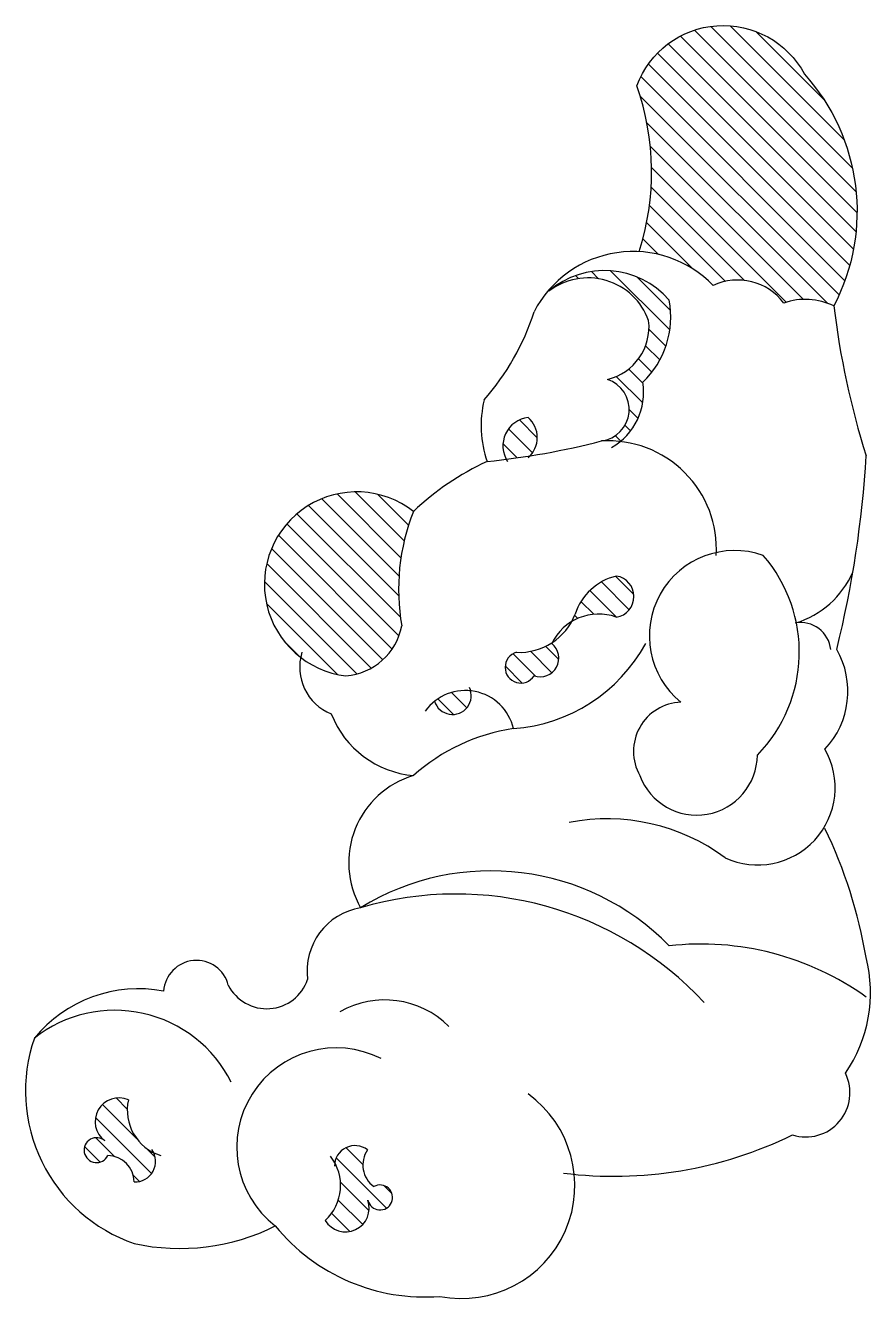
# Model space of a CAD drawing. Extents: x 278 to 503, y 479 to 818.
import ezdxf

# ---------------------------------------------------------------- set-up
doc = ezdxf.new("R2010")
doc.units = 0
doc.header["$LTSCALE"] = 10
doc.header["$MEASUREMENT"] = 0
doc.layers.add('3', color=3, linetype='CONTINUOUS')
doc.layers.add('7', color=7, linetype='CONTINUOUS')
pattern_1 = [(135, (-1655.489419525394, 67.78618155491768), (2.662468579838614, 2.662468579838614), [])]
pattern_2 = [(135, (-1297.64161485867, 67.78618155491768), (2.662468579838614, 2.662468579838614), [])]

msp = doc.modelspace()

# ---------------------------------------------------------------- hatches: boundary and pattern name
at = {"layer": '3'}
h = msp.add_hatch(dxfattribs=at)
h.set_pattern_fill('ANSI31', color=256, scale=4.125, style=0)
h.set_pattern_definition(pattern_2)
edge = h.paths.add_edge_path()
edge.add_ellipse((463.9264767949385, 793.3750394400997), major_axis=(17.2976448026258, 17.2976448026258), ratio=0.9999999999999966, start_angle=-16.85980446132851, end_angle=114.8782428921979, ccw=False)
edge.add_ellipse((444.9766043254522, 768.4540586963612), major_axis=(38.54313557783669, 38.54313557783669), ratio=0.9999999999999988, start_angle=287.4672317818445, end_angle=356.9790033356412, ccw=False)
edge.add_ellipse((485.7392465955569, 727.8120743571487), major_axis=(12.16338309500463, 12.16338309500463), ratio=0.9999999999999971, start_angle=18.88266107464786, end_angle=64.39273898708751)
edge.add_ellipse((467.7633958019132, 734.8157264375673), major_axis=(10.85026224060818, 10.85026224060818), ratio=0.9999999999999757, start_angle=351.9412402278298, end_angle=430.0196755806998)
edge.add_ellipse((439.9659500895929, 728.0713831503701), major_axis=(20.98098661940159, 20.98098661940159), ratio=0.9999999999999781, start_angle=359.1005160168114, end_angle=401.9462215664427)
edge.add_ellipse((375.777445734488, 778.8700785009785), major_axis=(48.85552705637052, 48.85552705637051), ratio=0.9999999999999998, start_angle=297.1581119635288, end_angle=334.374289981138)
h = msp.add_hatch(dxfattribs=at)
h.set_pattern_fill('ANSI31', color=256, scale=4.125, style=0)
h.set_pattern_definition(pattern_1)
edge = h.paths.add_edge_path()
edge.add_ellipse((427.9658703607905, 733.61384419813), major_axis=(12.09779124032772, 12.09779124032772), ratio=0.9999999999999873, start_angle=334.6073221206023, end_angle=437.3928315602545)
edge.add_ellipse((443.637417148619, 722.4944321766682), major_axis=(-25.20422163697223, 25.20422163697223), ratio=0.9999999999901873, start_angle=357.93054234666704, end_angle=359.17145577570767, ccw=False)
edge.add_ellipse((432.3611695475429, 729.9456235932942), major_axis=(-16.07384511711827, 16.07384511711827), ratio=0.9999999999999911, start_angle=265.8636869774209, end_angle=349.88602375691664, ccw=False)
edge.add_ellipse((425.7972118621375, 740.4054540383647), major_axis=(-17.08490937297895, 17.08490937297895), ratio=0.9999999999999979, start_angle=178.7975920542509, end_angle=235.5232131886002, ccw=False)
edge.add_ellipse((425.9831417217848, 720.2526107134545), major_axis=(11.84955261495373, 11.84955261495373), ratio=0.9999999999999902, start_angle=263.98564464131454, end_angle=324.31751258312624, ccw=False)
edge.add_ellipse((433.2976511030375, 678.6015549966141), major_axis=(20.36935593265403, 20.36935593265403), ratio=0.9999999999999979, start_angle=38.56555738070924, end_angle=48.41823816833423)
edge.add_ellipse((430.442898196706, 715.7345290002588), major_axis=(5.978187127841847, 5.978187127841847), ratio=0.9999999999999487, start_angle=232.7301330898156, end_angle=386.3757760657619)
edge.add_ellipse((429.8315775271259, 737.7051371818045), major_axis=(10.14435560602688, 10.14435560602688), ratio=0.999999999999999, start_angle=238.3450200794651, end_angle=321.6041798596848)
h = msp.add_hatch(dxfattribs=at)
h.set_pattern_fill('ANSI31', color=256, scale=4.125, style=0)
h.set_pattern_definition(pattern_1)
edge = h.paths.add_edge_path()
edge.add_ellipse((407.3825951215811, 708.2587534210074), major_axis=(-5.013484761033083, 5.013484761033082), ratio=0.9999999999999832, start_angle=181.8681735299236, end_angle=273.88585139437464, ccw=False)
edge.add_ellipse((378.8663320614774, 913.6805146851859), major_axis=(150.579154006154, 150.579154006154), ratio=0.9999999999992983, start_angle=232.37962917632768, end_angle=234.10288594559108, ccw=False)
edge.add_ellipse((412.9082864246687, 706.0657953239142), major_axis=(5.362692963484744, 5.362692963484745), ratio=0.9999999999999996, start_angle=51.53770348303692, end_angle=163.1026947729704, ccw=False)
h = msp.add_hatch(dxfattribs=at)
h.set_pattern_fill('ANSI31', color=256, scale=4.125, style=0)
h.set_pattern_definition(pattern_2)
edge = h.paths.add_edge_path()
edge.add_ellipse((362.2549945505028, 661.3643384016445), major_axis=(11.66554645829346, 11.66554645829347), ratio=0.999999999999981, start_angle=229.6669075755503, end_angle=303.90284712764765, ccw=False)
edge.add_ellipse((366.4585773845414, 669.2925933633016), major_axis=(-17.35135547390449, 17.35135547390449), ratio=0.9999999999999952, start_angle=-83.01110015980242, end_angle=128.303842759447, ccw=False)
edge.add_ellipse((433.20618803569, 667.9445386977122), major_axis=(-39.33228186020203, 39.33228186020203), ratio=0.9999999999999971, start_angle=23.17260564083912, end_angle=55.10094084029927)
h = msp.add_hatch(dxfattribs=at)
h.set_pattern_fill('ANSI31', color=256, scale=4.125, style=0)
h.set_pattern_definition(pattern_1)
edge = h.paths.add_edge_path()
edge.add_ellipse((410.0912660795803, 647.1630569443762), major_axis=(-2.948683821534646, 2.948683821534645), ratio=0.9999999999999619, start_angle=-28.675382064409177, end_angle=192.4833920634432, ccw=False)
edge.add_ellipse((409.6893051299616, 667.0881894022978), major_axis=(-11.27255207169294, 11.27255207169294), ratio=0.9999999999999385, start_angle=132.2309273540287, end_angle=167.1784954099066)
edge.add_ellipse((415.2373314742546, 649.6041214861891), major_axis=(3.505943262682737, 3.505943262682738), ratio=0.9999999999999141, start_angle=205.8104767703089, end_angle=368.60497415711546, ccw=False)
edge = h.paths.add_edge_path()
edge.add_ellipse((409.6893051299587, 667.0881894022962), major_axis=(-11.2725520716941, 11.2725520716941), ratio=0.9999999999998543, start_angle=195.9665851048627, end_angle=203.7519100889673)
edge.add_ellipse((439.059950311685, 656.6332864617141), major_axis=(10.78178202972276, 10.78178202972276), ratio=0.9999999999999809, start_angle=58.551395037145426, end_angle=117.13557329652949, ccw=False)
edge.add_ellipse((434.6485115211979, 665.9934307803417), major_axis=(-3.908246790784641, 3.90824679078464), ratio=0.9999999999999949, start_angle=143.727193095051, end_angle=306.2728069049493, ccw=False)
edge.add_ellipse((430.7986694322847, 647.4559009920679), major_axis=(-9.821465597549974, 9.821465597549976), ratio=0.9999999999999951, start_angle=-64.72775026303154, end_angle=-13.91735092390316)
edge = h.paths.add_edge_path()
edge.add_ellipse((391.9209625653645, 639.6337549372649), major_axis=(-3.52857740325961, 3.528577403259609), ratio=0.9999999999998469, start_angle=62.323211865259225, end_angle=240.2875127300783, ccw=False)
edge.add_ellipse((395.354279920183, 627.8968029919808), major_axis=(-9.281093369636972, 9.281093369636972), ratio=0.9999999999999727, start_angle=308.9636362200023, end_angle=353.6470883753285, ccw=False)
h = msp.add_hatch(dxfattribs=at)
h.set_pattern_fill('ANSI31', color=256, scale=4.125, style=0)
h.set_pattern_definition(pattern_1)
edge = h.paths.add_edge_path()
edge.add_ellipse((366.0114697728658, 514.5332037020155), major_axis=(3.865602912228445, 3.865602912228446), ratio=0.9999999999999776, start_angle=7.896316025951307, end_angle=125.0232866984883, ccw=False)
edge.add_ellipse((375.2530921639325, 514.8980414620157), major_axis=(5.064057231198702, 5.064057231198701), ratio=0.9999999999999838, start_angle=101.0923603821284, end_angle=188.9786560388526)
edge.add_ellipse((372.6744217706457, 506.2169463338641), major_axis=(-2.34644848642427, 2.346448486424269), ratio=0.9999999999999686, start_angle=65.64207051644962, end_angle=344.4793057791826, ccw=False)
edge.add_ellipse((363.4503210254459, 503.4135678889515), major_axis=(4.47815261897931, 4.47815261897931), ratio=0.9999999999986626, start_angle=329.9478956073572, end_angle=333.862139427905)
edge.add_ellipse((372.6744217706464, 506.2169463338644), major_axis=(-2.346448486431469, 2.346448486431469), ratio=0.9999999999979553, start_angle=58.16796451895361, end_angle=65.64207051648843)
edge.add_ellipse((363.4503210254479, 503.4135678889509), major_axis=(4.478152618980825, 4.478152618980827), ratio=0.999999999999923, start_angle=166.5868679802958, end_angle=329.947895607401, ccw=False)
edge.add_ellipse((349.5299068807798, 509.4285946661378), major_axis=(8.938023348732518, 8.938023348732516), ratio=0.9999999999999927, start_angle=267.4137851937445, end_angle=343.6047625473372)
edge = h.paths.add_edge_path()
edge.add_ellipse((297.2827993640437, 518.8013466117786), major_axis=(2.346448486424551, 2.34644848642455), ratio=0.9999999999978154, start_angle=3.167964518780313, end_angle=10.64207051641025)
edge.add_ellipse((303.2307885280246, 526.3884666298186), major_axis=(-4.478152618980699, 4.478152618980699), ratio=0.999999999999993, start_angle=-68.41313201968501, end_angle=94.94789560742441, ccw=False)
edge.add_ellipse((318.0838018553918, 529.4456666864621), major_axis=(-8.938023348732607, 8.938023348732607), ratio=0.9999999999999954, start_angle=32.41378519374069, end_angle=108.604762547353)
edge.add_ellipse((307.510779379028, 515.8107796502893), major_axis=(3.865602912228371, 3.865602912228371), ratio=0.9999999999999799, start_angle=222.8963160259516, end_angle=340.0232866984593, ccw=False)
edge.add_ellipse((300.149747847066, 510.2111452161805), major_axis=(5.064057231198541, 5.06405723119854), ratio=0.999999999999996, start_angle=316.0923603821357, end_angle=403.9786560388607)
edge.add_ellipse((297.2827993640439, 518.8013466117786), major_axis=(-2.346448486424184, 2.346448486424183), ratio=0.9999999999999791, start_angle=-79.35792948360597, end_angle=199.479305779176, ccw=False)
edge.add_ellipse((303.2307885280333, 526.3884666298093), major_axis=(-4.478152619005184, 4.478152619005185), ratio=0.9999999999944127, start_angle=94.9478956072804, end_angle=98.86213942784266)

# ---------------------------------------------------------------- linework, layer by layer
at = {"layer": '7'}
msp.add_lwpolyline([(441.5466526531521, 757.700844476067, 0.1638287637932241), (440.9570176625173, 801.7905595428413, -0.6477837828290359), (485.4974729862616, 804.9123335227491, -0.3129582788843424), (493.3115880125309, 743.2573138210241)], format="xyb", dxfattribs=at)
for centre, radius, start, end in [((439.965950089593, 728.0713831503699), 29.67159582912612, 44.10051601682397, 152.6648322800489), ((432.3611695475416, 729.9456235932942), 22.73184976411277, 40.86368697740303, 130.7768122442621), ((427.9658703607898, 733.6138441981307), 17.10886044682879, 19.60732212060727, 127.6520341428018), ((467.7633958019134, 734.8157264375673), 15.34458801597266, 36.94124022781403, 115.0196755807017), ((425.7972118621364, 740.4054540383647), 24.16171054718179, 313.7975920542606, 10.52321318858673), ((485.7392465955566, 727.8120743571485), 17.20162133729551, 63.88266107464406, 109.3927389870809), ((351.4894637217817, 761.465267042815), 65.18797364510017, 318.5149273656938, 342.3465492437119), ((715.2326332855557, 770.3525927574117), 223.5690150170917, 186.9610310994124, 197.4111808888599), ((429.8315775271259, 737.7051371818027), 14.3462852795774, 283.3450200794717, 6.604179859680833), ((430.4428981967063, 715.7345290002593), 8.454433314598317, 277.7301330897878, 71.37577606576302), ((425.9831417217844, 720.2526107134545), 16.75779801612137, 299.4869585337699, 9.317512583120108), ((429.6315415206954, 711.4671984825984), 30.09004988270905, 166.9078540687662, 198.5515383028786), ((412.9082864246686, 706.0657953239142), 7.583993119802967, 96.53770348303486, 213.3740455458161), ((407.3825951215809, 708.2587534210077), 7.090138143803594, 311.114148605631, 48.88585139436906), ((378.866332061477, 913.6805146851866), 212.9510818058249, 275.9943874109875, 284.331944888707), ((433.2976511030363, 678.601554996618), 28.80661941677026, 356.6527946111985, 93.41823816834244), ((430.8010155310242, 637.1533097371866), 71.22629524396285, 114.6405635800058, 133.7247895531887), ((220.3328154389174, 719.8230668852066), 282.0496562092756, 346.0745977701819, 356.6730498035843), ((366.4585773845414, 669.2925933633016), 24.5385222367524, 51.98889984020082, 263.3038427594508), ((433.2061880356899, 667.9445386977122), 55.62424644577913, 158.1726056408447, 190.1009408403238), ((466.9545179118076, 655.537760039362), 22.6934617778222, 70.42509060552777, 231.0166712569268), ((444.90961735113, 651.2346390831817), 39.22663177821824, 315.7231259943685, 40.90332490206901), ((439.0599503116844, 656.6332864617143), 15.24774237298489, 103.5513950371517, 162.1355732965848), ((434.648511521198, 665.9934307803419), 5.527095616628823, 278.7271930950512, 81.2728069049488), ((475.8188601797339, 682.5949046654673), 24.73773706860133, 287.2466301001653, 335.9391303803336), ((409.6893051299607, 667.0881894022984), 15.94179602234641, 267.2309273540369, 338.7519100888981), ((430.7986694322844, 647.4559009920679), 13.88964985043594, 70.27224973697548, 154.1760367723371), ((362.2549945505027, 661.3643384016445), 16.4975740138118, 274.6669075755475, 348.9028471276346), ((484.4744073206589, 650.9621416315608), 8.115561015578166, 6.959254383674927, 99.36913974777038), ((404.8886653156713, 674.5537111495987), 43.80089912865026, 274.254004231135, 331.2803844088533), ((415.2373314742543, 649.6041214861898), 4.958152510995812, 250.810476770321, 51.90885548436918), ((364.7861190939892, 647.2627918213318), 13.48686828481901, 163.1818843195963, 247.7999776615879), ((410.0912660795806, 647.1630569443762), 4.170068651564403, 106.3246179355897, 327.4833920634316), ((474.5807932541921, 640.7922273157417), 22.47488725060677, 316.811442460328, 29.7523898055716), ((395.3542799201819, 627.8968029919813), 13.12544811699019, 13.10797957423142, 144.2994635842614), ((391.9209625653552, 639.6337549372945), 4.990162019572772, 197.3232118656078, 25.72427602589787), ((453.1242230755246, 624.8249117889661), 13.08016837504289, 91.95415397870921, 209.4876099383535), ((383.870627650297, 644.2571355085979), 25.97286069314487, 201.4107629671814, 264.9176239098455), ((415.4857028356701, 580.732628590993), 50.6764040243566, 98.3371509144232, 132.010382594066), ((456.8606133445876, 624.0132237723606), 16.13510569159877, 200.409798580055, 359.4185837453059), ((473.0815359163555, 615.2061273878151), 20.59197030832425, 245.062520072899, 29.70571135999825), ((388.4572818097721, 595.251414224703), 24.13846070973459, 106.5788445924012, 209.7693265871101), ((433.1429042661434, 554.5671765358968), 52.32760972767552, 53.3216247028644, 101.1938932190332), ((375.036153073292, 548.4931228726593), 128.680765356288, 9.620707477930885, 25.7206099011792), ((402.1745983140217, 526.8103754517676), 66.25190097577382, 44.3471032012548, 121.554518133393), ((392.8112352714207, 497.0429022595429), 89.86065856048388, 42.73795520373408, 106.3571386469131), ((370.317428643263, 566.4470916120267), 17.05297792849998, 99.49500984718534, 187.5778455434072), ((458.0201367527756, 498.1683438612235), 75.42912531480518, 54.42059610509669, 96.44554742794578), ((323.843078430402, 560.498584342701), 8.737990139338153, 14.16819599417855, 176.2078527735094), ((465.2928782786165, 560.6590025285918), 37.7867178206259, 325.4405639587634, 14.31036316075126), ((342.5343309195205, 567.8782776854266), 11.48460906239366, 207.1512738451515, 341.3110579867545), ((308.4822221423404, 525.7870532144273), 35.90905853638036, 79.34078056111241, 140.5798254427254), ((373.8938256038949, 534.6118271579076), 24.13123862903744, 45.12094269496301, 119.5057978981144), ((302.1354912452512, 521.3414400826039), 34.6428601101661, 26.65486123820806, 128.136766773258), ((321.307780086637, 534.5414186093001), 42.92923188581657, 160.8989184470928, 250.9699528394223), ((360.9720507128161, 519.562789674768), 26.43252126955376, 63.05714116778276, 232.3274081339415), ((485.8605552459242, 534.0489562695584), 11.75194348851967, 252.6001501483709, 26.12704294669334), ((303.2307885280244, 526.3884666298186), 6.333064168138977, 66.58686798029483, 233.8621394280126), ((318.0838018553917, 529.4456666864617), 12.64027384058474, 167.4137851937331, 252.7849961813019), ((394.3923755568255, 509.4065605622634), 30.0639966517103, 258.8465891471973, 54.10430525156912), ((297.2827993640439, 518.8013466117786), 3.318379272911122, 48.16796451875479, 334.4793057791586), ((434.8033010095114, 620.2964931066194), 108.4394855638911, 262.8979559463709, 296.0036633093503), ((307.5107793790278, 515.8107796502893), 5.466788065222429, 267.8963160259455, 34.82301622871874), ((366.0114697728658, 514.5332037020153), 5.466788065222429, 52.89631602595489, 179.8230162287378), ((375.2530921639324, 514.8980414620157), 7.161658416994554, 146.0923603821382, 233.9786560388427), ((300.149747847066, 510.2111452161805), 7.161658416994554, 1.092360382118723, 88.97865603884863), ((349.5299068807799, 509.4285946661378), 12.64027384058474, 312.4137851937546, 37.78499618131004), ((372.6744217706457, 506.2169463338644), 3.318379272911122, 193.1679645187849, 119.4793057791732), ((363.4503210254477, 503.4135678889511), 6.333064168138977, 211.5868679803148, 18.86213942799712), ((319.4076900054125, 549.6160830483236), 56.95728984216911, 257.7371117262797, 296.4954447726259), ((384.5659955595807, 531.0208788739801), 51.26762575725294, 219.1671415746977, 274.4870969351073)]:
    msp.add_arc(centre, radius, start, end, dxfattribs=at)

doc.saveas('drawing.dxf')
